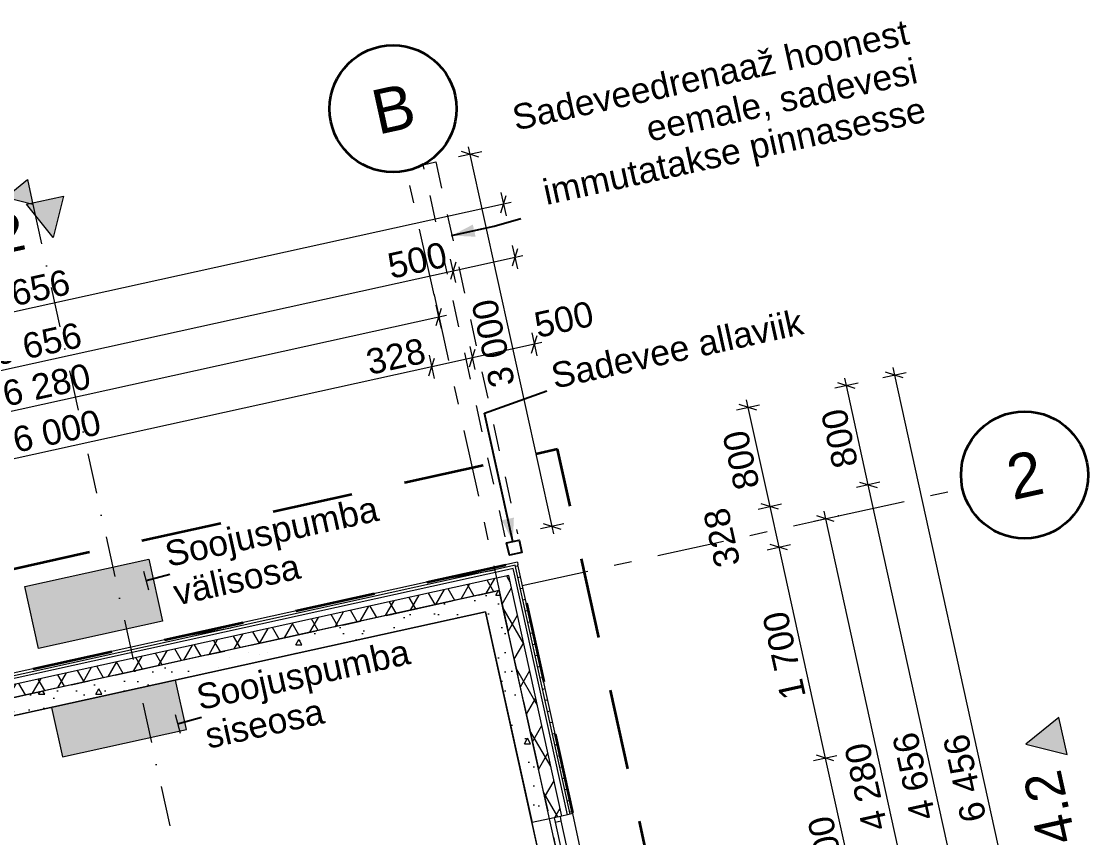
# Model space of a CAD drawing. Header units: millimetres. Extents: x 776525 to 792409, y -93045 to -59003.
# Drawn here: x 783090 to 791509, y -65432 to -59003 of the extents above; entities that cross this region are included whole.
import ezdxf

# ---------------------------------------------------------------- set-up
doc = ezdxf.new("R2010")
doc.units = ezdxf.units.MM
doc.header["$MEASUREMENT"] = 0
for name, pattern in [('Dashed', [423.333333, 211.666667, -211.666667]), ('Dot & Dashed', [670.277762, 317.5, -176.388889, 0, -176.388874]), ('Double Dashed', [1093.611073, 529.166651, -211.666656, 141.111112, -211.666656]), ('Long Dashed', [1058.333302, 634.99999, -423.333311])]:
    doc.linetypes.add(name, pattern=pattern)
for name, color, linetype in [('Marker - Elevation', 7, 'Continuous'), ('New_Dimensioning - General', 7, 'Continuous'), ('New_Structural - Bearing', 7, 'Continuous'), ('Structural - Bearing', 7, 'Continuous')]:
    doc.layers.add(name, color=color, linetype=linetype)
for name, color, linetype, lineweight in [('Marker - Elevation_Pen_No__1', 7, 'Continuous', 13), ('New_0_Pen_No__1', 7, 'Continuous', 13), ('New_0_Pen_No__19', 255, 'Continuous', 0), ('New_2D Drafting - General_Pen_No__6', 5, 'Continuous', 13), ('New_Annotation - Label_Pen_No__1', 7, 'Continuous', 13), ('New_ARCHICAD Windows_Pen_No__1', 7, 'Continuous', 13), ('New_Dimensioning - General_Pen_No__1', 7, 'Continuous', 13), ('New_Dimensioning - General_Pen_No__6', 5, 'Continuous', 13), ('New_INT zoned_Pen_No__19', 255, 'Continuous', 0), ('New_Shell - Roof_Pen_No__7', 7, 'Continuous', 35), ('New_Structural - Bearing_Pen_No__1', 7, 'Continuous', 13), ('New_Structural - Bearing_Pen_No__19', 255, 'Continuous', 0), ('New_Structural - Grid_Pen_No__1', 7, 'Continuous', 13), ('New_Structural - Grid_Pen_No__7', 7, 'Continuous', 35), ('Structural - Bearing_Pen_No__1', 7, 'Continuous', 13)]:
    doc.layers.add(name, color=color, linetype=linetype, lineweight=lineweight)
doc.layers.add('New_0_Pen_No__150', color=7, linetype='Continuous', lineweight=25, true_color=0x5b5b00)
doc.layers.add('New_Structural - Grid_Pen_No__61', color=7, linetype='Continuous', lineweight=20, true_color=0x6a6a6a)
doc.styles.add('GENERATED_STYLE_1', font='')
doc.styles.get('GENERATED_STYLE_1').set_extended_font_data('Arial')
doc.dimstyles.new('GENERATED_STYLE__1', dxfattribs={"dimtxt": 200, "dimasz": 95, "dimexe": 0.18, "dimexo": 0.0625, "dimgap": 0, "dimtad": 1, "dimdec": 0, "dimzin": 0, "dimdsep": 46, "dimtxsty": 'GENERATED_STYLE_1', "dimblk": 'ARROWHEAD_2', "dimblk1": 'ARROWHEAD_2', "dimblk2": 'ARROWHEAD_2', "dimcen": 0.09, "dimse1": 1, "dimse2": 1, "dimclrd": 7, "dimclre": 7, "dimclrt": 7, "dimadec": 0, "dimazin": 0, "dimtfac": 1, "dimtdec": 4, "dimtmove": 0, "dimatfit": 3, "dimfxl": 0, "dimtolj": 1, "dimtzin": 0, "dimarcsym": 0})
doc.dimstyles.new('GENERATED_STYLE__5', dxfattribs={"dimtxt": 200, "dimasz": 95, "dimexe": 0.18, "dimexo": 0.0625, "dimgap": 0, "dimtad": 1, "dimdec": 0, "dimzin": 0, "dimdsep": 46, "dimtxsty": 'GENERATED_STYLE_1', "dimblk": 'ARROWHEAD_2', "dimblk1": 'ARROWHEAD_2', "dimblk2": 'ARROWHEAD_2', "dimcen": 0.09, "dimse1": 1, "dimse2": 1, "dimclrd": 5, "dimclre": 5, "dimclrt": 5, "dimadec": 0, "dimazin": 0, "dimtfac": 1, "dimtdec": 4, "dimtmove": 0, "dimatfit": 3, "dimfxl": 0, "dimtolj": 1, "dimtzin": 0, "dimarcsym": 0})
doc.dimstyles.new('GENERATED_STYLE__7', dxfattribs={"dimtxt": 0.18, "dimasz": 182.4, "dimexe": 0.18, "dimexo": 0.0625, "dimgap": 0, "dimtad": 0, "dimtih": 1, "dimtoh": 1, "dimdec": 4, "dimzin": 0, "dimdsep": 46, "dimcen": 0.09, "dimadec": 0, "dimazin": 0, "dimtfac": 1, "dimtdec": 4, "dimtmove": 0, "dimatfit": 3, "dimldrblk": 'ARROWHEAD_5', "dimfxl": 0, "dimtolj": 1, "dimtzin": 0, "dimarcsym": 0})
doc.dimstyles.new('GENERATED_STYLE__8', dxfattribs={"dimtxt": 0.18, "dimasz": 152, "dimexe": 0.18, "dimexo": 0.0625, "dimgap": 0, "dimtad": 0, "dimtih": 1, "dimtoh": 1, "dimdec": 4, "dimzin": 0, "dimdsep": 46, "dimcen": 0.09, "dimadec": 0, "dimazin": 0, "dimtfac": 1, "dimtdec": 4, "dimtmove": 0, "dimatfit": 3, "dimldrblk": 'ARROWHEAD_0', "dimfxl": 0, "dimtolj": 1, "dimtzin": 0, "dimarcsym": 0})
pattern_1 = [(10, (0, 0), (-15.628336, 88.632695), [])]
pattern_2 = [(60, (0, 0), (-129.90381, 75), []), (120, (0, 0), (129.90381, 75), [])]
pattern_3 = [(0, (0, 0), (0, 779.4229), [48.75, -401.25]), (0, (225, 389.7), (0, 779.4229), [48.75, -401.25]), (60, (0, 0), (-675, 389.7114), [48.75, -401.25]), (60, (450, 0), (-675, 389.7114), [48.75, -401.25]), (120, (48.75, 0), (675, 389.7114), [48.75, -401.25]), (120, (498.75, 0), (675, 389.7114), [48.75, -401.25]), (0, (0, 75), (0, 150), [0, -150, 0, -225]), (45, (75, 75), (-106.066017, 106.066017), [0, -112.5, 0, -187.5])]

# ---------------------------------------------------------------- blocks, each defined once
blk = doc.blocks.new('*D16')
at = {"layer": 'New_Dimensioning - General_Pen_No__1', "color": 7, "linetype": 'Continuous', "lineweight": 13}
for p, q in [((787109.4, -61455), (787149.8, -61638.1)), ((787107.8, -61615.3), (787151.4, -61477.7)), ((787189.3, -61533.4), (787129.6, -61546.5)), ((786619.5, -61722.9), (786663.1, -61585.3)), ((787129.6, -61546.5), (786641.3, -61654.1))]:
    blk.add_line(p, q, dxfattribs=at)
at = {"layer": 'New_Dimensioning - General_Pen_No__1', "color": 7, "lineweight": 13, "insert": (787156.3, -61499.7), "char_height": 200, "attachment_point": 7, "rotation": 12.42002, "style": 'GENERATED_STYLE_1'}
blk.add_mtext('\\A1;{\\pql;\\fArial|b0|i0|c0|p34;500}', dxfattribs=at)
blk = doc.blocks.new('ARROWHEAD_2')
at = {"color": 0, "linetype": 'Continuous', "lineweight": 0}
for p, q in [((0, 0), (-1, 0)), ((-0.378, -0.655), (0.378, 0.655))]:
    blk.add_line(p, q, dxfattribs=at)
blk = doc.blocks.new('*D17')
at = {"layer": 'New_Dimensioning - General_Pen_No__1', "color": 7, "linetype": 'Continuous', "lineweight": 13}
for p, q in [((786619.5, -61722.9), (786663.1, -61585.3)), ((786621.1, -61562.5), (786661.4, -61745.6)), ((787129.6, -61546.5), (786641.3, -61654.1)), ((786299.2, -61793.4), (786342.7, -61655.8)), ((786641.3, -61654.1), (786321, -61724.6))]:
    blk.add_line(p, q, dxfattribs=at)
blk = doc.blocks.new('*D18')
at = {"layer": 'New_Dimensioning - General_Pen_No__1', "color": 7, "linetype": 'Continuous', "lineweight": 13}
for p, q in [((786299.2, -61793.4), (786342.7, -61655.8)), ((786300.8, -61633.1), (786341.1, -61816.2)), ((786641.3, -61654.1), (786321, -61724.6)), ((786321, -61724.6), (780461.4, -63015.1)), ((780439.6, -63083.9), (780483.2, -62946.3))]:
    blk.add_line(p, q, dxfattribs=at)
at = {"layer": 'New_Dimensioning - General_Pen_No__1', "color": 7, "lineweight": 13, "char_height": 200, "attachment_point": 7, "rotation": 12.42002, "style": 'GENERATED_STYLE_1'}
for s, insert in [('\\A1;{\\pql;\\fArial|b0|i0|c0|p34;328}', (785832.4, -61791.2)), ('\\A1;{\\pql;\\fArial|b0|i0|c0|p34;6\xa0000}', (783048.6, -62404.3)), ('\\A1;{\\pql;\\fArial|b0|i0|c0|p34;328}', (780488, -62968.2))]:
    blk.add_mtext(s, dxfattribs=dict(at, insert=insert))
blk = doc.blocks.new('*D19')
at = {"layer": 'New_Dimensioning - General_Pen_No__1', "color": 7, "linetype": 'Continuous', "lineweight": 13}
for p, q in [((786321, -61724.6), (780461.4, -63015.1)), ((780439.6, -63083.9), (780483.2, -62946.3)), ((780441.2, -62923.5), (780481.5, -63106.6)), ((780119.2, -63154.4), (780162.8, -63016.8)), ((780461.4, -63015.1), (780141, -63085.6))]:
    blk.add_line(p, q, dxfattribs=at)
blk = doc.blocks.new('*D22')
at = {"layer": 'New_Dimensioning - General_Pen_No__1', "color": 7, "linetype": 'Continuous', "lineweight": 13}
for p, q in [((786355.8, -61399.5), (786399.4, -61261.9)), ((786397.7, -61422.3), (786357.4, -61239.2)), ((780244.5, -62681.4), (786377.6, -61330.7)), ((786377.6, -61330.7), (786437.3, -61317.6)), ((780266.3, -62612.6), (780222.7, -62750.2)), ((780264.7, -62773), (780224.4, -62589.9)), ((780184.8, -62694.6), (780244.5, -62681.4))]:
    blk.add_line(p, q, dxfattribs=at)
at = {"layer": 'New_Dimensioning - General_Pen_No__1', "color": 7, "lineweight": 13, "insert": (782968.5, -62040.5), "char_height": 200, "attachment_point": 7, "rotation": 12.42002, "style": 'GENERATED_STYLE_1'}
blk.add_mtext('\\A1;{\\pql;\\fArial|b0|i0|c0|p34;6\xa0280}', dxfattribs=at)
blk = doc.blocks.new('*D23')
at = {"layer": 'New_Dimensioning - General_Pen_No__1', "color": 7, "linetype": 'Continuous', "lineweight": 13}
for p, q in [((779989.9, -62399.3), (786490.1, -60967.7)), ((780011.7, -62330.5), (779968.1, -62468.1)), ((779523.4, -62438), (779479.8, -62575.6)), ((779521.7, -62598.3), (779481.4, -62415.2)), ((779501.6, -62506.8), (779989.9, -62399.3)), ((779441.9, -62519.9), (779501.6, -62506.8))]:
    blk.add_line(p, q, dxfattribs=at)
at = {"layer": 'New_Dimensioning - General_Pen_No__1', "color": 7, "lineweight": 13, "insert": (779013, -62573.4), "char_height": 200, "attachment_point": 7, "rotation": 12.42002, "style": 'GENERATED_STYLE_1'}
blk.add_mtext('\\A1;{\\pql;\\fArial|b0|i0|c0|p34;500}', dxfattribs=at)
blk = doc.blocks.new('*D24')
at = {"layer": 'New_Dimensioning - General_Pen_No__1', "color": 7, "linetype": 'Continuous', "lineweight": 13}
for p, q in [((786490.1, -60967.7), (786978.4, -60860.2)), ((786511.9, -60898.9), (786468.3, -61036.5)), ((786510.3, -61059.3), (786470, -60876.1)), ((779989.9, -62399.3), (786490.1, -60967.7)), ((780011.7, -62330.5), (779968.1, -62468.1)), ((780010, -62490.8), (779969.7, -62307.7)), ((779501.6, -62506.8), (779989.9, -62399.3))]:
    blk.add_line(p, q, dxfattribs=at)
at = {"layer": 'New_Dimensioning - General_Pen_No__1', "color": 7, "lineweight": 13, "char_height": 200, "attachment_point": 7, "rotation": 12.42002, "style": 'GENERATED_STYLE_1'}
for s, insert in [('\\A1;{\\pql;\\fArial|b0|i0|c0|p34;500}', (786001.6, -61034.3)), ('\\A1;{\\pql;\\fArial|b0|i0|c0|p34;6\xa0656}', (782897.5, -61718))]:
    blk.add_mtext(s, dxfattribs=dict(at, insert=insert))
blk = doc.blocks.new('*D25')
at = {"layer": 'New_Dimensioning - General_Pen_No__1', "color": 7, "linetype": 'Continuous', "lineweight": 13}
for p, q in [((786998.6, -60951.7), (786958.3, -60768.6)), ((786490.1, -60967.7), (786978.4, -60860.2)), ((786956.6, -60929), (787000.2, -60791.4)), ((786978.4, -60860.2), (787038.1, -60847)), ((786511.9, -60898.9), (786468.3, -61036.5))]:
    blk.add_line(p, q, dxfattribs=at)
blk = doc.blocks.new('*D26')
at = {"layer": 'New_Dimensioning - General_Pen_No__1', "color": 7, "linetype": 'Continuous', "lineweight": 13}
for p, q in [((786866.4, -60351.3), (786906.7, -60534.4)), ((786886.5, -60442.8), (779409.7, -62089.5)), ((786864.7, -60511.6), (786908.3, -60374)), ((786946.2, -60429.7), (786886.5, -60442.8)), ((779431.5, -62020.7), (779387.9, -62158.3)), ((779389.5, -61997.9), (779429.8, -62181)), ((779409.7, -62089.5), (779350, -62102.6))]:
    blk.add_line(p, q, dxfattribs=at)
at = {"layer": 'New_Dimensioning - General_Pen_No__1', "color": 7, "lineweight": 13, "insert": (782805.6, -61300.6), "char_height": 200, "attachment_point": 7, "rotation": 12.42002, "style": 'GENERATED_STYLE_1'}
blk.add_mtext('\\A1;{\\pql;\\fArial|b0|i0|c0|p34;7\xa0656}', dxfattribs=at)
blk = doc.blocks.new('*D33')
at = {"layer": 'New_Dimensioning - General_Pen_No__1', "color": 7, "linetype": 'Continuous', "lineweight": 13}
for p, q in [((788719.8, -62063), (788902.9, -62022.7)), ((788880.1, -62064.7), (788742.5, -62021.1)), ((788798.2, -61983.2), (788811.3, -62042.9)), ((788811.3, -62042.9), (788983.4, -62824.1)), ((789052.2, -62845.9), (788914.6, -62802.3))]:
    blk.add_line(p, q, dxfattribs=at)
at = {"layer": 'New_Dimensioning - General_Pen_No__1', "color": 7, "lineweight": 13, "insert": (788907.2, -62664.4), "char_height": 200, "attachment_point": 7, "rotation": 102.42002, "style": 'GENERATED_STYLE_1'}
blk.add_mtext('\\A1;{\\pql;\\fArial|b0|i0|c0|p34;800}', dxfattribs=at)
blk = doc.blocks.new('*D34')
at = {"layer": 'New_Dimensioning - General_Pen_No__1', "color": 7, "linetype": 'Continuous', "lineweight": 13}
for p, q in [((788811.3, -62042.9), (788983.4, -62824.1)), ((788891.8, -62844.3), (789074.9, -62804)), ((789052.2, -62845.9), (788914.6, -62802.3)), ((788983.4, -62824.1), (789053.9, -63144.4)), ((789122.7, -63166.2), (788985.1, -63122.6))]:
    blk.add_line(p, q, dxfattribs=at)
blk = doc.blocks.new('*D35')
at = {"layer": 'New_Dimensioning - General_Pen_No__1', "color": 7, "linetype": 'Continuous', "lineweight": 13}
for p, q in [((788983.4, -62824.1), (789053.9, -63144.4)), ((788962.4, -63164.6), (789145.5, -63124.3)), ((789122.7, -63166.2), (788985.1, -63122.6)), ((789053.9, -63144.4), (789419.5, -64804.7)), ((789328, -64824.8), (789511.1, -64784.5)), ((789488.3, -64826.5), (789350.7, -64782.9)), ((789419.5, -64804.7), (789763.7, -66367.2))]:
    blk.add_line(p, q, dxfattribs=at)
at = {"layer": 'New_Dimensioning - General_Pen_No__1', "color": 7, "lineweight": 13, "char_height": 200, "attachment_point": 7, "rotation": 102.42002, "style": 'GENERATED_STYLE_1'}
for s, insert in [('\\A1;{\\pql;\\fArial|b0|i0|c0|p34;328}', (788755.1, -63275.4)), ('\\A1;{\\pql;\\fArial|b0|i0|c0|p34;1\xa0700}', (789271.2, -64317.1))]:
    blk.add_mtext(s, dxfattribs=dict(at, insert=insert))
blk = doc.blocks.new('*D36')
at = {"layer": 'New_Dimensioning - General_Pen_No__1', "color": 7, "linetype": 'Continuous', "lineweight": 13}
for p, q in [((789488.3, -64826.5), (789350.7, -64782.9)), ((789419.5, -64804.7), (789763.7, -66367.2)), ((789672.1, -66387.4), (789855.2, -66347.1)), ((789832.5, -66389), (789694.9, -66345.4)), ((789763.7, -66367.2), (789914.2, -67050.8))]:
    blk.add_line(p, q, dxfattribs=at)
at = {"layer": 'New_Dimensioning - General_Pen_No__1', "color": 7, "lineweight": 13, "insert": (789626.1, -65928.5), "char_height": 200, "attachment_point": 7, "rotation": 102.42002, "style": 'GENERATED_STYLE_1'}
blk.add_mtext('\\A1;{\\pql;\\fArial|b0|i0|c0|p34;1\xa0600}', dxfattribs=at)
blk = doc.blocks.new('*D40')
at = {"layer": 'New_Dimensioning - General_Pen_No__1', "color": 7, "linetype": 'Continuous', "lineweight": 13}
for p, q in [((789408.2, -62860.5), (789421.4, -62920.2)), ((789329.8, -62940.3), (789512.9, -62900)), ((789490.2, -62942), (789352.6, -62898.4)), ((789421.4, -62920.2), (790341.9, -67100)), ((790250.3, -67120.2), (790433.5, -67079.8)), ((790273.1, -67078.2), (790410.7, -67121.8)), ((790341.9, -67100), (790355, -67159.7))]:
    blk.add_line(p, q, dxfattribs=at)
at = {"layer": 'New_Dimensioning - General_Pen_No__1', "color": 7, "lineweight": 13, "insert": (789916.1, -65352.6), "char_height": 200, "attachment_point": 7, "rotation": 102.42002, "style": 'GENERATED_STYLE_1'}
blk.add_mtext('\\A1;{\\pql;\\fArial|b0|i0|c0|p34;4\xa0280}', dxfattribs=at)
blk = doc.blocks.new('*D44')
at = {"layer": 'New_Dimensioning - General_Pen_No__1', "color": 7, "linetype": 'Continuous', "lineweight": 13}
for p, q in [((790760, -67200.4), (789758.6, -62653.4)), ((790851.6, -67180.3), (790668.5, -67220.6)), ((790691.2, -67178.6), (790828.8, -67222.2)), ((790975.1, -68177), (790760, -67200.4)), ((791066.7, -68156.9), (790883.5, -68197.2)), ((790906.3, -68155.2), (791043.9, -68198.8)), ((790988.3, -68236.7), (790975.1, -68177))]:
    blk.add_line(p, q, dxfattribs=at)
at = {"layer": 'New_Dimensioning - General_Pen_No__1', "color": 7, "lineweight": 13, "insert": (790902, -68031.3), "char_height": 200, "attachment_point": 7, "rotation": 102.42002, "style": 'GENERATED_STYLE_1'}
blk.add_mtext('\\A1;{\\pql;\\fArial|b0|i0|c0|p34;1\xa0000}', dxfattribs=at)
blk = doc.blocks.new('*D45')
at = {"layer": 'New_Dimensioning - General_Pen_No__1', "color": 7, "linetype": 'Continuous', "lineweight": 13}
for p, q in [((789758.6, -62653.4), (789586.6, -61872.1)), ((789850.2, -62633.2), (789667.1, -62673.5)), ((789689.8, -62631.6), (789827.4, -62675.2)), ((790760, -67200.4), (789758.6, -62653.4)), ((790851.6, -67180.3), (790668.5, -67220.6)), ((790691.2, -67178.6), (790828.8, -67222.2))]:
    blk.add_line(p, q, dxfattribs=at)
at = {"layer": 'New_Dimensioning - General_Pen_No__1', "color": 7, "lineweight": 13, "insert": (790293.8, -65269.4), "char_height": 200, "attachment_point": 7, "rotation": 102.42002, "style": 'GENERATED_STYLE_1'}
blk.add_mtext('\\A1;{\\pql;\\fArial|b0|i0|c0|p34;4\xa0656}', dxfattribs=at)
blk = doc.blocks.new('*D46')
at = {"layer": 'New_Dimensioning - General_Pen_No__1', "color": 7, "linetype": 'Continuous', "lineweight": 13}
for p, q in [((789678.1, -61851.9), (789495, -61892.3)), ((789655.4, -61893.9), (789517.8, -61850.3)), ((789586.6, -61872.1), (789573.4, -61812.4)), ((789758.6, -62653.4), (789586.6, -61872.1)), ((789850.2, -62633.2), (789667.1, -62673.5)), ((789689.8, -62631.6), (789827.4, -62675.2)), ((790760, -67200.4), (789758.6, -62653.4))]:
    blk.add_line(p, q, dxfattribs=at)
at = {"layer": 'New_Dimensioning - General_Pen_No__1', "color": 7, "lineweight": 13, "insert": (789682.5, -62493.7), "char_height": 200, "attachment_point": 7, "rotation": 102.42002, "style": 'GENERATED_STYLE_1'}
blk.add_mtext('\\A1;{\\pql;\\fArial|b0|i0|c0|p34;800}', dxfattribs=at)
blk = doc.blocks.new('*D47')
at = {"layer": 'New_Dimensioning - General_Pen_No__1', "color": 7, "linetype": 'Continuous', "lineweight": 13}
for p, q in [((789872.7, -61809.1), (790055.8, -61768.8)), ((790033.1, -61810.7), (789895.5, -61767.1)), ((789951.1, -61729.2), (789964.3, -61788.9)), ((789964.3, -61788.9), (791352.8, -68093.8)), ((791261.2, -68114), (791444.4, -68073.7)), ((791284, -68072), (791421.6, -68115.6)), ((791352.8, -68093.8), (791365.9, -68153.5))]:
    blk.add_line(p, q, dxfattribs=at)
at = {"layer": 'New_Dimensioning - General_Pen_No__1', "color": 7, "lineweight": 13, "insert": (790693, -65283.9), "char_height": 200, "attachment_point": 7, "rotation": 102.42002, "style": 'GENERATED_STYLE_1'}
blk.add_mtext('\\A1;{\\pql;\\fArial|b0|i0|c0|p34;6\xa0456}', dxfattribs=at)
blk = doc.blocks.new('*D58')
at = {"layer": 'New_Dimensioning - General_Pen_No__6', "color": 5, "linetype": 'Continuous', "lineweight": 13}
for p, q in [((786623.6, -60050.6), (786610.4, -59990.9)), ((786715.1, -60030.4), (786532, -60070.8)), ((786692.4, -60072.4), (786554.8, -60028.8)), ((787268.8, -62980.4), (786623.6, -60050.6)), ((787360.3, -62960.2), (787177.2, -63000.6)), ((787200, -62958.6), (787337.6, -63002.2)), ((787281.9, -63040.1), (787268.8, -62980.4))]:
    blk.add_line(p, q, dxfattribs=at)
at = {"layer": 'New_Dimensioning - General_Pen_No__6', "color": 5, "lineweight": 13, "insert": (786980.7, -61858), "char_height": 200, "attachment_point": 7, "rotation": 102.42002, "style": 'GENERATED_STYLE_1'}
blk.add_mtext('\\A1;{\\pql;\\fArial|b0|i0|c0|p34;3\xa0000}', dxfattribs=at)
blk = doc.blocks.new('ARROWHEAD_5')
at = {"linetype": 'Continuous', "lineweight": 0}
blk.add_hatch(color=0, dxfattribs=at).paths.add_polyline_path([(-1, 0.2679), (0, 0), (-1, -0.2679)])
at = {"color": 0, "linetype": 'Continuous', "lineweight": 0}
blk.add_line((0, 0), (-1, 0), dxfattribs=at)
blk = doc.blocks.new('ARROWHEAD_0')
at = {"color": 0, "linetype": 'Continuous', "lineweight": 0}
for p, q in [((0, 0), (-1, 0)), ((0, -0.5), (0, 0.5))]:
    blk.add_line(p, q, dxfattribs=at)

msp = doc.modelspace()

# ---------------------------------------------------------------- hatches: boundary and pattern name
at = {"layer": 'Marker - Elevation', "linetype": 'Continuous', "lineweight": 0, "true_color": 0x000000}
for points in [[(783129.7, -60443.7), (783340.7, -60704.4), (783422.7, -60379.1)], [(791324.8, -64777.6), (791260.3, -64484.7), (790999.6, -64695.7)]]:
    msp.add_hatch(color=18, dxfattribs=at).paths.add_polyline_path(points)
at = {"layer": 'New_0_Pen_No__19', "linetype": 'Continuous', "lineweight": 0, "true_color": 0x3f3f3f}
for points in [[(783117.9, -63454), (784094.5, -63238.9), (784202.1, -63727.2), (783225.5, -63942.3)], [(783413.5, -64796.2), (784390.1, -64581.1), (784304.1, -64190.5), (783327.5, -64405.6)]]:
    msp.add_hatch(color=250, dxfattribs=at).paths.add_polyline_path(points)
at = {"layer": 'New_Structural - Bearing', "linetype": 'Continuous', "lineweight": 0, "true_color": 0x000000}
h = msp.add_hatch(dxfattribs=at)
h.set_pattern_fill('Wood_0001', color=18, style=0, pattern_type=2)
h.set_pattern_definition(pattern_1)
h.paths.add_polyline_path([(780515.7, -64689), (780520.2, -64709.5), (786979.4, -63287), (786974.9, -63266.5)])
h = msp.add_hatch(dxfattribs=at)
h.set_pattern_fill('Wood_0001', color=18, style=0, pattern_type=2)
h.set_pattern_definition(pattern_1)
h.paths.add_polyline_path([(786974.9, -63266.5), (786979.4, -63287), (786995.4, -63261.9)])
h = msp.add_hatch(dxfattribs=at)
h.set_pattern_fill('Wood_0001', color=18, style=0, pattern_type=2)
h.set_pattern_definition(pattern_1)
h.paths.add_polyline_path([(786979.4, -63287), (786999.9, -63282.4), (786995.4, -63261.9)])
h = msp.add_hatch(dxfattribs=at)
h.set_pattern_fill('Wood_0001', color=18, style=0, pattern_type=2)
h.set_pattern_definition(pattern_1)
h.paths.add_polyline_path([(786999.9, -63282.4), (786979.4, -63287), (787411, -65247), (787431.6, -65242.5)])
h = msp.add_hatch(dxfattribs=at)
h.set_pattern_fill('Batt_Insulation_0001', color=18, style=0, pattern_type=2)
h.set_pattern_definition(pattern_2)
h.paths.add_polyline_path([(786830.7, -63388.3), (780697.7, -64739), (780719.2, -64836.7), (786852.2, -63486)])
h = msp.add_hatch(dxfattribs=at)
h.set_pattern_fill('Batt_Insulation_0001', color=18, style=0, pattern_type=2)
h.set_pattern_definition(pattern_2)
h.paths.add_polyline_path([(786830.7, -63388.3), (786852.2, -63486), (786928.4, -63366.8)])
h = msp.add_hatch(dxfattribs=at)
h.set_pattern_fill('Batt_Insulation_0001', color=18, style=0, pattern_type=2)
h.set_pattern_definition(pattern_2)
h.paths.add_polyline_path([(786852.2, -63486), (786949.9, -63464.5), (786928.4, -63366.8)])
h = msp.add_hatch(dxfattribs=at)
h.set_pattern_fill('Batt_Insulation_0001', color=18, style=0, pattern_type=2)
h.set_pattern_definition(pattern_2)
h.paths.add_polyline_path([(786852.2, -63486), (787248, -65282.9), (787345.6, -65261.4), (786949.9, -63464.5)])
h = msp.add_hatch(dxfattribs=at)
h.set_pattern_fill('Lightweight_Concrete_0001', color=18, style=0, pattern_type=2)
h.set_pattern_definition(pattern_3)
h.paths.add_polyline_path([(780886, -64943.3), (786745.6, -63652.8), (786715.5, -63516.1), (780855.9, -64806.5)])
h = msp.add_hatch(dxfattribs=at)
h.set_pattern_fill('Lightweight_Concrete_0001', color=18, style=0, pattern_type=2)
h.set_pattern_definition(pattern_3)
h.paths.add_polyline_path([(786852.2, -63486), (786715.5, -63516.1), (786745.6, -63652.8)])
h = msp.add_hatch(dxfattribs=at)
h.set_pattern_fill('Lightweight_Concrete_0001', color=18, style=0, pattern_type=2)
h.set_pattern_definition(pattern_3)
h.paths.add_polyline_path([(786745.6, -63652.8), (786882.3, -63622.7), (786852.2, -63486)])
h = msp.add_hatch(dxfattribs=at)
h.set_pattern_fill('Lightweight_Concrete_0001', color=18, style=0, pattern_type=2)
h.set_pattern_definition(pattern_3)
h.paths.add_polyline_path([(786882.3, -63622.7), (786745.6, -63652.8), (787111.2, -65313), (787248, -65282.9)])
at = {"layer": 'Structural - Bearing', "linetype": 'Continuous', "lineweight": 0, "true_color": 0x000000}
msp.add_hatch(color=18, dxfattribs=at).paths.add_polyline_path([(783137.8, -60249.7), (782964, -60390.3), (783180.8, -60445)])

# ---------------------------------------------------------------- linework, layer by layer
at = {"layer": 'Marker - Elevation_Pen_No__1', "color": 7, "linetype": 'Continuous', "lineweight": 13, "flags": 128}
for points in [[(783129.7, -60443.7), (783422.7, -60379.1), (783340.7, -60704.4)], [(791324.8, -64777.6), (791260.3, -64484.7), (790999.6, -64695.7)]]:
    msp.add_lwpolyline(points, close=True, dxfattribs=at)
at = {"layer": 'New_0_Pen_No__1', "color": 7, "linetype": 'Continuous', "lineweight": 13, "flags": 128}
for points in [[(783117.9, -63454), (784094.5, -63238.9), (784202.1, -63727.2), (783225.5, -63942.3)], [(783413.5, -64796.2), (784390.1, -64581.1), (784304.1, -64190.5), (783327.5, -64405.6)]]:
    msp.add_lwpolyline(points, close=True, dxfattribs=at)
at = {"layer": 'New_0_Pen_No__150', "color": 58, "linetype": 'Continuous', "lineweight": 25, "true_color": 0x5b5b00, "flags": 128}
msp.add_lwpolyline([(786910.9, -63110.4), (787008.6, -63088.9), (787030, -63186.6), (786932.4, -63208.1)], close=True, dxfattribs=at)
at = {"layer": 'New_2D Drafting - General_Pen_No__6', "color": 5, "linetype": 'Dashed', "lineweight": 13}
for p, q in [((786254.9, -60131.8), (786352.6, -60110.3)), ((786352.6, -60110.3), (786997.8, -63040.1)), ((786900.1, -63061.6), (786254.9, -60131.8))]:
    msp.add_line(p, q, dxfattribs=at)
at = {"layer": 'New_ARCHICAD Windows_Pen_No__1', "color": 7, "linetype": 'Continuous', "lineweight": 13}
for p, q in [((787411, -65247), (787389.6, -65251.7)), ((787431.6, -65242.5), (787411, -65247)), ((787775.7, -66805), (787431.6, -65242.5)), ((787111.2, -65313), (787105.9, -65288.6)), ((787111.2, -65313), (787105.9, -65288.6)), ((787248, -65282.9), (787111.2, -65313)), ((787248, -65282.9), (787111.2, -65313)), ((787455.4, -66875.6), (787111.2, -65313)), ((787285.1, -65274.7), (787248, -65282.9)), ((787285.1, -65274.7), (787248, -65282.9)), ((787333.9, -65264), (787285.1, -65274.7)), ((787333.9, -65264), (787285.1, -65274.7)), ((787285.1, -65274.7), (787292.6, -65308.9)), ((787292.6, -65308.9), (787341.4, -65298.2)), ((787292.6, -65308.9), (787621.7, -66803.1)), ((787345.6, -65261.4), (787333.9, -65264)), ((787341.4, -65298.2), (787333.9, -65264)), ((787670.5, -66792.4), (787341.4, -65298.2)), ((787389.6, -65251.7), (787345.6, -65261.4))]:
    msp.add_line(p, q, dxfattribs=at)
at = {"layer": 'New_INT zoned_Pen_No__19', "color": 255, "linetype": 'Continuous', "lineweight": 0, "flags": 128}
msp.add_lwpolyline([(781746.3, -68849.7), (787605.9, -67559.2), (786745.6, -63652.8), (780886, -64943.3)], close=True, dxfattribs=at)
at = {"layer": 'New_Shell - Roof_Pen_No__7', "color": 7, "linetype": 'Long Dashed', "lineweight": 35, "flags": 128}
for points in [[(779834.8, -64019.7), (781223.3, -70324.7), (781616.9, -70238), (788306.6, -68764.7), (788700.1, -68678), (787311.6, -62373.1)], [(781496.5, -69240.5), (780495.1, -64693.5), (786995.4, -63261.9), (787996.8, -67809)]]:
    msp.add_lwpolyline(points, close=True, dxfattribs=at)
at = {"layer": 'New_Structural - Bearing_Pen_No__1', "color": 7, "linetype": 'Continuous', "lineweight": 13}
for p, q in [((786957.9, -63291.7), (780541.7, -64704.7)), ((786979.4, -63287), (786957.9, -63291.7)), ((786984.1, -63308.4), (786979.4, -63287)), ((786984.1, -63308.4), (786979.4, -63287)), ((787411, -65247), (786984.1, -63308.4)), ((786918.7, -63322.9), (780590.3, -64716.6)), ((786830.7, -63388.3), (780697.7, -64739)), ((786928.4, -63366.8), (786830.7, -63388.3)), ((786962.6, -63313.2), (786918.7, -63322.9)), ((786949.9, -63464.5), (786928.4, -63366.8)), ((786949.9, -63464.5), (786928.4, -63366.8)), ((786972.3, -63357.1), (786962.6, -63313.2)), ((786972.3, -63357.1), (786962.6, -63313.2)), ((787389.6, -65251.7), (786972.3, -63357.1)), ((787345.6, -65261.4), (786949.9, -63464.5)), ((786715.5, -63516.1), (780855.9, -64806.5)), ((786852.2, -63486), (786715.5, -63516.1)), ((786882.3, -63622.7), (786852.2, -63486)), ((786882.3, -63622.7), (786852.2, -63486)), ((787248, -65282.9), (786882.3, -63622.7)), ((787411, -65247), (787389.6, -65251.7)), ((787431.6, -65242.5), (787411, -65247)), ((787111.2, -65313), (787105.9, -65288.6)), ((787248, -65282.9), (787111.2, -65313)), ((787285.1, -65274.7), (787248, -65282.9)), ((787333.9, -65264), (787285.1, -65274.7)), ((787345.6, -65261.4), (787333.9, -65264)), ((787389.6, -65251.7), (787345.6, -65261.4))]:
    msp.add_line(p, q, dxfattribs=at)
at = {"layer": 'New_Structural - Bearing_Pen_No__1', "color": 7, "linetype": 'Continuous', "lineweight": 13, "flags": 128}
for points in [[(786995.4, -63261.9), (780495.1, -64693.5)], [(786995.4, -63261.9), (786999.9, -63282.4)], [(787431.6, -65242.5), (786999.9, -63282.4)], [(780886, -64943.3), (786745.6, -63652.8)], [(786745.6, -63652.8), (787111.2, -65313)]]:
    msp.add_lwpolyline(points, dxfattribs=at)
at = {"layer": 'New_Structural - Bearing_Pen_No__19', "color": 255, "linetype": 'Continuous', "lineweight": 0, "flags": 128}
msp.add_lwpolyline([(781639.7, -69016.5), (787772.7, -67665.8), (786852.2, -63486), (780719.2, -64836.7)], close=True, dxfattribs=at)
at = {"layer": 'New_Structural - Grid_Pen_No__61', "color": 251, "linetype": 'Double Dashed', "lineweight": 20, "true_color": 0x6a6a6a}
for p, q in [((786339.2, -61156.3), (786124.1, -60179.7)), ((786339.2, -61156.3), (788309.8, -70104.4)), ((789523.9, -62897.6), (790500.5, -62682.5)), ((778489.7, -65327.7), (789523.9, -62897.6))]:
    msp.add_line(p, q, dxfattribs=at)
for p in [(786339.2, -61156.3), (786339.2, -61156.3), (789523.9, -62897.6), (789523.9, -62897.6)]:
    msp.add_point(p, dxfattribs=at)
at = {"layer": 'New_Structural - Grid_Pen_No__7', "color": 7, "linetype": 'Continuous', "lineweight": 35}
for centre in [(786016.5, -59691.4), (790988.8, -62575)]:
    msp.add_circle(centre, 500, dxfattribs=at)
at = {"layer": 'Structural - Bearing_Pen_No__1', "color": 7, "linetype": 'Dot & Dashed', "lineweight": 13}
msp.add_line((783180.8, -60445), (785769.1, -72197.7), dxfattribs=at)
at = {"layer": 'Structural - Bearing_Pen_No__1', "color": 7, "linetype": 'Continuous', "lineweight": 13, "flags": 128}
msp.add_lwpolyline([(783137.8, -60249.7), (783180.8, -60445), (782964, -60390.3)], close=True, dxfattribs=at)

# ---------------------------------------------------------------- texts
at = {"layer": 'Marker - Elevation_Pen_No__1', "color": 7, "lineweight": 13, "char_height": 300, "style": 'GENERATED_STYLE_1'}
for s, insert, attachment_point, rotation in [('\\A1;{\\pql;\\pt0;\\fArial|b0|i0|c0|p34;V-03.2}', (781935.4, -61063), 7, 12.42002), ('\\A1;{\\pqr;\\pt0;\\fArial|b0|i0|c0|p34;V-04.2}', (791273.6, -64881.1), 9, 102.42002)]:
    msp.add_mtext(s, dxfattribs=dict(at, insert=insert, attachment_point=attachment_point, rotation=rotation))
at = {"layer": 'New_0_Pen_No__1', "color": 7, "linetype": 'Continuous', "lineweight": 13, "char_height": 200, "width": 1761.475, "attachment_point": 4, "rotation": 12.42002, "line_spacing_factor": 0.93321, "style": 'GENERATED_STYLE_1'}
for s, insert in [('\\A1;{\\pql;\\fArial|b0|i0|c0|p34;Soojuspumba välisosa}', (784259.5, -63356.2)), ('\\A1;{\\pql;\\fArial|b0|i0|c0|p34;Soojuspumba \\fArial|b0|i0|c0|p34;sise\\fArial|b0|i0|c0|p34;osa}', (784507.9, -64483.8))]:
    msp.add_mtext(s, dxfattribs=dict(at, insert=insert))
at = {"layer": 'New_Annotation - Label_Pen_No__1', "color": 7, "linetype": 'Continuous', "lineweight": 13, "insert": (790239.3, -59848.8), "char_height": 200, "width": 3294.015, "attachment_point": 9, "rotation": 12.39921, "line_spacing_factor": 0.936739, "style": 'GENERATED_STYLE_1'}
msp.add_mtext('\\A1;{\\pqr;\\fArial|b0|i0|c0|p34;Sadeveedrenaaž hoonest eemale, sadevesi immutatakse pinnasesse}', dxfattribs=at)
at = {"layer": 'New_Annotation - Label_Pen_No__1', "color": 7, "linetype": 'Continuous', "lineweight": 13, "insert": (789260.7, -61466), "char_height": 200, "attachment_point": 9, "rotation": 12.39921, "style": 'GENERATED_STYLE_1'}
msp.add_mtext('\\A1;{\\pqr;\\fArial|b0|i0|c0|p34;Sadevee\\fArial|b0|i0|c0|p34; allaviik\\fArial|b0|i0|c0|p34; }', dxfattribs=at)
at = {"layer": 'New_Structural - Grid_Pen_No__1', "color": 7, "lineweight": 13, "char_height": 350, "attachment_point": 1, "rotation": 12.42002, "style": 'GENERATED_STYLE_1'}
for s, insert in [('\\A1;{\\pql;\\pt0;\\fArial|b0|i0|c0|p34;B}', (785822.6, -59554.9)), ('\\A1;{\\pql;\\pt0;\\fArial|b0|i0|c0|p34;2}', (790821.4, -62432.6))]:
    msp.add_mtext(s, dxfattribs=dict(at, insert=insert))

# ---------------------------------------------------------------- dimensions: what is measured, and where the dimension line sits
at = {"layer": 'New_Dimensioning - General', "color": 5, "linetype": 'Continuous', "lineweight": 13}
dim = msp.add_linear_dim(base=(786623.6, -60050.6), p1=(786900.1, -63061.6), p2=(786254.9, -60131.8), angle=102.42002, dimstyle='GENERATED_STYLE__5', dxfattribs=at)
dim.commit()
dim.dimension.update_dxf_attribs({"geometry": '*D58', "text_midpoint": (786809.1, -61544.1), "dimtype": 160, "text_rotation": 102.42002})
at = {"layer": 'New_Dimensioning - General', "color": 7, "linetype": 'Continuous', "lineweight": 13}
for base, p1, p2, angle, picture, middle, turn in [((779409.7, -62089.5), (787311.6, -62373.1), (779834.8, -64019.7), 192.42002, '*D26', (783119.5, -61129.1), 12.42002), ((786490.1, -60967.7), (781496.5, -69240.5), (787996.8, -67809), 12.42002, '*D24', (783211.4, -61546.4), 12.42002), ((786978.4, -60860.2), (787996.8, -67809), (787387.4, -62716.9), 12.42002, '*D25', (786203.4, -60887.5), 12.42002), ((779989.9, -62399.3), (779870.3, -64181.1), (781496.5, -69240.5), 12.42002, '*D23', (779214.9, -62426.6), 12.42002), ((786377.6, -61330.7), (780142.2, -62216.8), (786339.2, -61156.3), 12.42002, '*D22', (783282.5, -61869), 12.42002), ((786641.3, -61654.1), (787311.6, -62373.1), (787496.1, -65535.5), 192.42002, '*D16', (787358.1, -61352.8), 12.42002), ((780461.4, -63015.1), (787175.8, -65606), (781316.2, -66896.5), 192.42002, '*D18', (783362.6, -62232.8), 12.42002), ((786321, -61724.6), (787496.1, -65535.5), (787175.8, -65606), 192.42002, '*D17', (786034.3, -61644.4), 12.42002), ((780141, -63085.6), (781316.2, -66896.5), (780995.8, -66967), 192.42002, '*D19', (780689.9, -62821.4), 12.42002), ((791352.8, -68093.8), (787311.6, -62373.1), (788700.1, -68678), 282.42002, '*D47', (790521.5, -64969.9), 102.42002), ((789586.6, -61872.1), (780495.1, -64693.5), (779834.8, -64019.7), 102.42002, '*D46', (789535.7, -62291.8), 102.42002), ((789758.6, -62653.4), (781496.5, -69240.5), (780495.1, -64693.5), 102.42002, '*D45', (790122.3, -64955.5), 102.42002), ((788983.4, -62824.1), (787311.6, -62373.1), (780495.1, -64693.5), 282.42002, '*D33', (788760.4, -62462.6), 102.42002), ((789053.9, -63144.4), (780495.1, -64693.5), (780886, -64943.3), 282.42002, '*D34', (788608.2, -63073.6), 102.42002), ((790760, -67200.4), (781223.3, -70324.7), (781496.5, -69240.5), 102.42002, '*D44', (790730.5, -67717.3), 102.42002), ((789419.5, -64804.7), (780886, -64943.3), (787111.2, -65313), 282.42002, '*D35', (789099.7, -64003.1), 102.42002), ((790341.9, -67100), (787830.3, -63270.6), (788560.7, -67492.3), 282.42002, '*D40', (789744.6, -65038.6), 102.42002), ((789763.7, -66367.2), (787111.2, -65313), (787455.4, -66875.6), 282.42002, '*D36', (789454.5, -65614.5), 102.42002)]:
    dim = msp.add_linear_dim(base=base, p1=p1, p2=p2, angle=angle, dimstyle='GENERATED_STYLE__1', dxfattribs=at)
    dim.commit()
    dim.dimension.update_dxf_attribs({"geometry": picture, "text_midpoint": middle, "dimtype": 160, "text_rotation": turn})

# ---------------------------------------------------------------- leaders
at = {"layer": 'New_0_Pen_No__1', "color": 7, "linetype": 'Continuous', "lineweight": 13, "annotation_type": 0, "has_hookline": 1, "hookline_direction": 0, "text_width": 1682.2, "horizontal_direction": (0.976597, 0.215077, 0)}
for points in [[(784072.1, -63407.6), (784259.5, -63356.2)], [(784320.4, -64535.2), (784507.9, -64483.8)]]:
    msp.add_leader(points, dimstyle='GENERATED_STYLE__8', dxfattribs=at)
at = {"layer": 'New_Annotation - Label_Pen_No__1', "color": 7, "linetype": 'Continuous', "lineweight": 13, "annotation_type": 0, "has_hookline": 1, "hookline_direction": 0, "horizontal_direction": (0.976675, 0.214722, 0)}
for points, text_width in [([(786477.6, -60690.4), (786813.5, -60616.4), (787022.1, -60556.1)], 3166.4), ([(786959.7, -63099.7), (786737.1, -62087.7), (787227.4, -61913)], 2081.8)]:
    msp.add_leader(points, dimstyle='GENERATED_STYLE__7', dxfattribs=dict(at, text_width=text_width))

doc.saveas('drawing.dxf')
